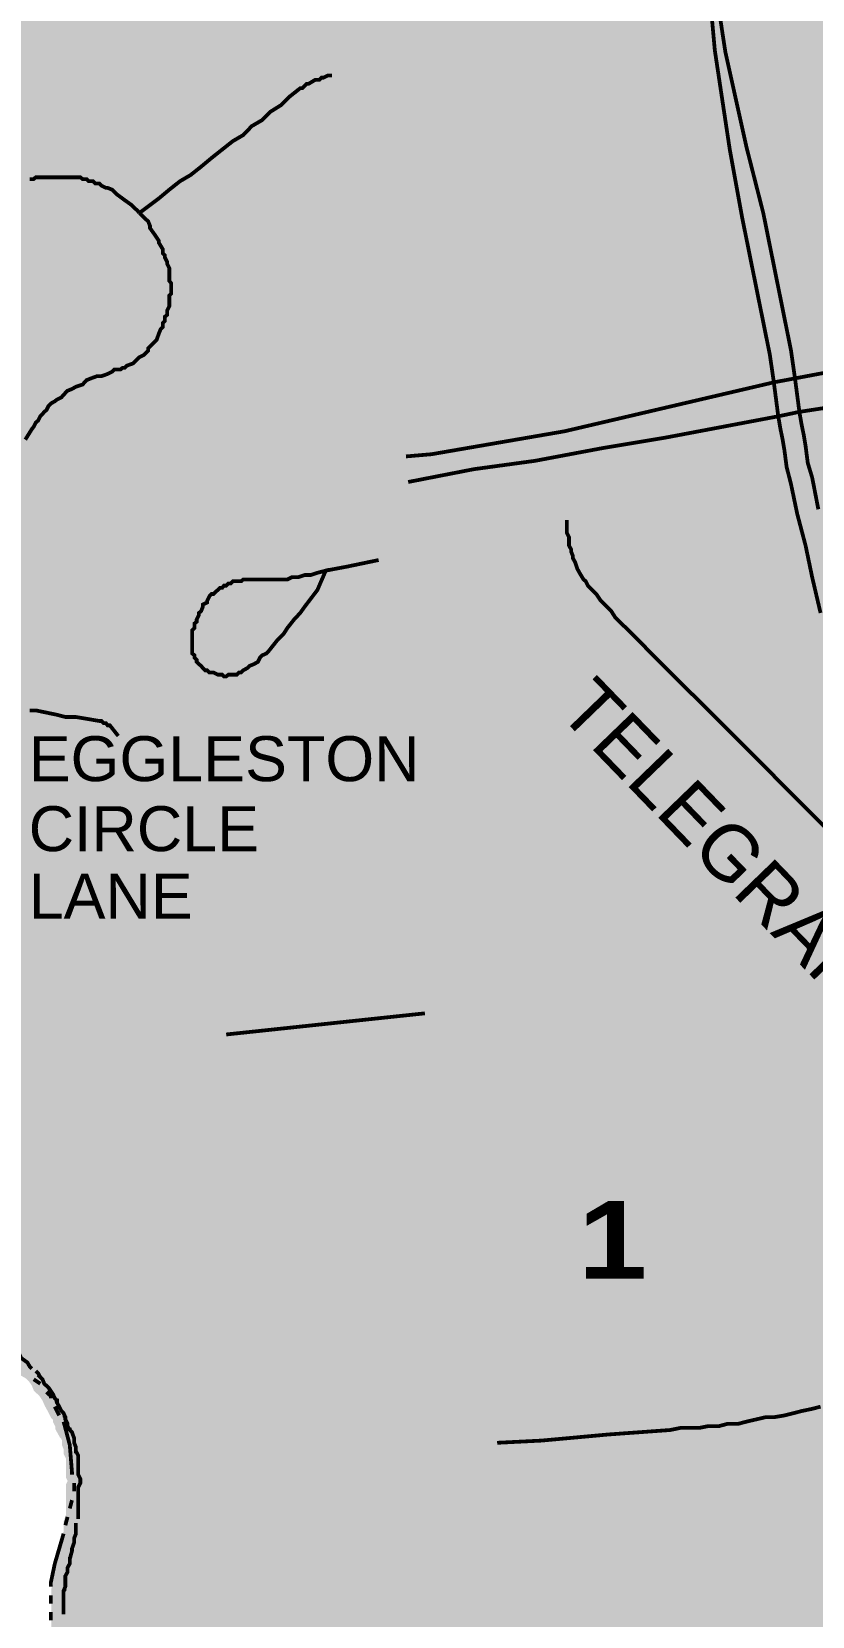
# Model space of a CAD drawing. Header units: millimetres. Extents: x 10 to 1080, y 12 to 847.
# Drawn here: x 408.4 to 439.7, y 290 to 353.4 of the extents above; entities that cross this region are included whole.
import ezdxf

# ---------------------------------------------------------------- set-up
doc = ezdxf.new("R2010")
doc.units = ezdxf.units.MM

msp = doc.modelspace()

# ---------------------------------------------------------------- hatches: boundary and pattern name
at = {"layer": 'H', "linetype": 'CONTINUOUS'}
for points in [[(802.375, 724.076), (804.333, 708.572), (819.82, 705.362), (834.637, 704.674), (846.243, 705.362), (859.861, 713.74), (871.467, 723.388), (876.635, 727.287), (891.452, 733.125), (894.662, 722.806), (899.231, 711.2), (902.458, 678.268), (906.939, 654.985), (912.777, 635.6), (903.041, 631.79), (870.797, 623.394), (843.703, 613.075), (834.037, 605.614), (852.17, 570.142), (848.607, 566.244), (849.207, 566.244), (834.637, 551.692), (840.475, 538.815), (802.711, 488.438), (802.217, 489.126), (800.435, 493.007), (798.83, 497.082), (795.355, 502.25), (792.215, 505.213), (789.005, 508.088), (786.289, 511.722), (784.437, 515.532), (783.078, 519.677), (782.391, 521.723), (780.874, 525.78), (778.334, 530.348), (775.794, 533.735), (773.007, 536.875), (769.955, 539.75), (766.727, 542.378), (763.27, 544.83), (759.707, 547.123), (755.985, 549.24), (754.115, 550.333), (752.263, 551.356), (750.305, 552.45), (748.365, 553.473), (746.407, 554.478), (744.467, 555.502), (742.615, 556.507), (740.657, 557.618), (739.652, 558.13), (732.525, 556.436), (732.79, 544.583), (726.264, 530.86), (723.142, 524.334), (722.207, 519.765), (722.877, 514.015), (725.593, 511.052), (734.219, 509.182), (736.177, 508.935), (733.302, 494.965), (732.278, 489.126), (728.98, 480.236), (737.605, 465.243), (747.518, 446.193), (733.548, 450.338), (730.409, 438.062), (720.76, 407.158), (717.885, 398.268), (714.745, 388.108), (713.475, 387.174), (712.047, 376.096), (715.945, 344.77), (716.615, 324.026), (716.439, 318.682), (723.388, 318.435), (731.608, 319.705), (737.358, 321.557), (743.373, 323.25), (749.635, 324.273), (754.962, 326.39), (761.488, 331.47), (750.641, 308.786), (742.95, 291.677), (741.257, 289.313), (754.715, 277.195), (760.801, 272.292), (760.73, 272.115), (769.444, 264.583), (777.487, 249.678), (794.597, 237.155), (804.333, 230.293), (811.777, 224.032), (798.054, 219.957), (781.473, 215.988), (770.043, 212.602), (757.502, 208.033), (746.072, 201.172), (734.06, 195.404), (725.082, 194.91), (725.258, 194.134), (725.593, 192.105), (725.752, 188.048), (725.17, 184.062), (724.905, 183.392), (714.587, 181.698), (699.17, 173.743), (696.295, 178.312), (682.078, 173.143), (680.879, 176.53), (652.868, 161.713), (660.647, 138.007), (660.4, 137.83), (656.749, 135.467), (653.203, 133.103), (649.552, 130.722), (645.918, 128.358), (642.285, 125.977), (638.634, 123.702), (635, 121.32), (631.349, 118.957), (627.803, 116.664), (624.152, 114.3), (620.942, 115.394), (619.584, 117.51), (618.402, 119.556), (617.22, 121.744), (616.038, 123.702), (614.68, 125.977), (613.569, 128.27), (612.299, 130.475), (610.958, 132.415), (609.424, 134.197), (608.154, 136.066), (606.795, 138.254), (605.367, 140.035), (603.673, 143.087), (601.892, 144.445), (599.863, 145.715), (598.17, 147.496), (596.724, 149.26), (595.118, 151.042), (593.513, 152.647), (591.22, 153.846), (589.439, 155.187), (587.675, 156.545), (586.052, 158.415), (585.717, 160.778), (585.047, 162.895), (584.112, 165.1), (582.172, 166.194), (580.549, 167.887), (579.543, 169.845), (578.785, 171.962), (577.762, 173.902), (576.668, 175.772), (575.398, 177.553), (573.775, 178.982), (571.659, 182.457), (568.784, 186.778), (566.932, 189.988), (565.82, 194.486), (564.462, 203.87), (563.704, 208.527), (563.88, 211.332), (563.704, 215.477), (563.457, 217.77), (563.28, 220.133), (563.368, 222.426), (563.28, 224.614), (562.857, 227.418), (561.675, 229.694), (560.828, 232.586), (561.428, 234.774), (561.852, 237.825), (561.922, 240.206), (561.587, 242.658), (561.763, 245.286), (562.01, 247.65), (561.852, 250.278), (561.164, 254.423), (561.922, 257.052), (562.522, 259.256), (562.275, 261.532), (561.499, 263.56), (560.405, 265.518), (559.805, 267.882), (559.223, 270.175), (557.953, 273.297), (556.26, 274.92), (554.814, 277.53), (554.39, 280), (553.72, 282.363), (552.962, 284.656), (551.85, 286.508), (550.668, 288.713), (549.222, 291.165), (547.194, 292.947), (545.412, 294.552), (543.56, 296.422), (543.719, 298.697), (542.537, 300.655), (540.42, 302.348), (538.057, 304.976), (535.34, 306.405), (532.553, 307.763), (530.26, 309.545), (528.232, 310.903), (526.874, 312.755), (526.45, 314.872), (524.51, 315.807), (522.305, 316.054), (518.248, 316.565), (515.779, 316.9), (513.592, 317.324), (511.387, 317.923), (508.935, 318.17), (507.153, 316.988), (506.465, 314.96), (505.037, 313.267), (503.255, 311.997), (501.897, 310.303), (500.292, 308.698), (498.422, 307.587), (496.658, 306.07), (495.212, 304.377), (494.453, 302.348), (493.942, 299.896), (493.607, 297.603), (493.942, 295.24), (494.453, 293.123), (495.212, 290.83), (495.723, 288.625), (494.03, 286.508), (493.342, 284.304), (491.649, 281.693), (489.462, 280.846), (485.14, 280.423), (481.577, 280.582), (479.637, 281.852), (478.102, 283.457), (476.673, 285.08), (475.068, 286.773), (472.863, 287.267), (470.658, 286.685), (468.965, 285.238), (467.184, 283.88), (465.067, 282.875), (463.462, 281.34), (464.732, 279.488), (466.602, 278.306), (468.63, 277.372), (469.724, 275.502), (468.877, 273.385), (467.095, 272.027), (463.973, 269.663), (462.104, 268.058), (460.075, 266.876), (457.958, 266.1), (455.665, 265.606), (452.702, 266.277), (450.674, 267.212), (448.469, 267.635), (444.835, 268.482), (442.718, 268.993), (440.514, 268.393), (436.792, 268.217), (434.763, 268.905), (432.805, 269.998), (431.465, 271.78), (432.647, 273.72), (433.405, 275.925), (433.317, 278.218), (432.805, 280.335), (432.894, 282.963), (431.959, 285.327), (428.925, 284.568), (426.72, 283.88), (424.603, 283.457), (421.375, 283.968), (419.188, 284.392), (417.072, 284.903), (415.025, 285.926), (412.838, 286.685), (410.792, 287.62), (409.698, 289.56), (409.875, 291.765), (410.298, 293.97), (410.298, 296.157), (409.61, 298.203), (408.252, 300.143), (406.4, 301.66), (404.53, 303.107), (402.837, 304.712), (400.897, 305.823), (399.715, 307.675), (400.297, 309.792), (399.962, 311.997), (397.845, 313.355), (395.905, 314.537), (394.547, 316.318), (393.1, 318.1), (391.672, 319.793), (390.225, 321.398), (388.108, 322.668), (386.592, 324.185), (385.057, 325.878), (383.452, 327.325), (381.582, 328.595), (379.465, 329.265), (378.125, 331.047), (378.037, 333.252), (377.349, 335.368), (375.92, 336.973), (374.05, 338.332), (372.11, 339.425), (370.152, 340.536), (368.035, 341.383), (365.919, 341.965), (363.555, 341.63), (361.615, 340.607), (359.745, 338.914), (357.875, 337.82), (355.935, 336.797), (353.818, 335.703), (351.878, 334.522), (350.255, 332.652), (348.915, 330.8), (347.98, 328.754), (347.133, 326.637), (345.599, 325.032), (343.323, 324.785), (340.184, 324.785), (337.732, 325.367), (335.615, 324.185), (334.522, 322.333), (334.433, 320.128), (334.098, 317.923), (332.899, 315.807), (331.805, 313.866), (330.958, 311.75), (330.712, 309.545), (330.288, 307.252), (329.935, 304.976), (329.688, 302.683), (329.018, 300.39), (328.083, 298.203), (327.325, 296.157), (327.06, 293.97), (328.665, 292.347), (329.935, 290.583), (328.665, 288.802), (326.39, 287.955), (323.25, 287.778), (321.045, 288.29), (319.864, 290.23), (318.682, 292.276), (316.812, 293.705), (314.025, 294.975), (311.732, 295.487), (309.615, 295.91), (307.763, 297.092), (306.405, 299.05), (305.47, 300.99), (304.712, 303.107), (303.689, 305.135), (301.995, 306.405), (300.302, 307.852), (298.962, 309.545), (297.268, 307.94), (296.422, 305.894), (293.282, 304.2), (291.5, 305.558), (289.648, 306.828), (287.69, 307.852), (287.267, 309.968), (287.69, 312.173), (285.75, 313.09), (283.457, 313.602), (281.34, 314.202), (279.224, 315.295), (278.642, 317.5), (277.954, 319.617), (276.013, 321.222), (274.144, 319.793), (272.874, 317.923), (269.998, 319.193), (268.217, 320.64), (266.435, 321.98), (263.984, 324.45), (262.202, 325.72), (260.862, 327.484), (261.108, 329.688), (261.867, 331.893), (262.714, 334.01), (262.467, 337.644), (261.532, 339.602), (260.597, 341.718), (258.992, 343.323), (255.94, 345.352), (253.065, 346.71), (251.195, 347.892), (249.167, 348.827), (248.92, 351.032), (250.19, 352.884), (251.707, 354.842), (254.088, 354.93), (255.782, 356.358), (257.969, 356.623), (260.174, 357.117), (261.444, 359.234), (261.779, 361.527), (261.62, 363.732), (260.438, 365.584), (258.992, 367.277), (256.117, 367.63), (255.429, 369.746), (254.088, 371.44), (252.307, 372.957), (250.525, 374.227), (248.497, 374.826), (247.138, 376.767), (248.162, 378.707), (247.385, 381), (245.78, 382.517), (245.622, 384.81), (244.687, 386.75), (243.575, 388.796), (242.235, 390.56), (241.035, 392.43), (239.518, 394.212), (239.43, 396.416), (240.453, 398.533), (240.612, 401.144), (240.788, 403.86), (239.43, 405.888), (238.584, 408.005), (236.467, 409.452), (235.038, 411.304), (233.08, 412.838), (233.168, 415.202), (234.103, 417.318), (235.462, 419.276), (236.978, 421.04), (238.072, 422.998), (237.825, 425.274), (237.49, 427.902), (236.22, 429.683), (234.527, 431.377), (232.657, 433.246), (230.628, 434.587), (229.182, 436.28), (227.489, 437.815), (226.219, 439.667), (224.79, 441.537), (223.943, 443.742), (222.92, 445.77), (220.98, 447.216), (218.775, 448.557), (216.57, 449.827), (214.365, 450.25), (212.249, 450.427), (209.797, 450.515), (206.163, 450.427), (203.87, 451.026), (201.595, 450.338), (199.972, 448.31), (201.665, 446.705), (199.549, 444.588), (196.938, 445.347), (194.822, 445.435), (192.105, 444.923), (189.054, 445.012), (187.202, 443.406), (184.908, 442.472), (182.88, 441.113), (181.01, 439.596), (179.317, 438.15), (177.288, 437.056), (175.084, 436.457), (173.055, 435.522), (170.762, 434.675), (168.575, 434.852), (166.793, 436.545), (165.947, 438.82), (165.259, 440.937), (163.142, 442.048), (160.955, 442.56), (158.574, 442.383), (156.369, 441.713), (154.005, 440.778), (151.377, 440.267), (148.59, 440.267), (146.385, 439.843), (145.45, 437.727), (145.115, 435.522), (142.663, 436.122), (142.152, 438.326), (140.458, 439.932), (138.43, 441.113), (136.472, 442.207), (134.285, 442.807), (131.745, 442.048), (128.605, 441.537), (126.153, 441.872), (123.525, 441.784), (121.497, 442.983), (120.05, 444.588), (117.775, 445.012), (116.082, 446.528), (116.152, 448.822), (114.124, 450.938), (112.607, 453.214), (111.425, 454.995), (110.155, 456.777), (108.797, 458.47), (107.527, 460.252), (106.257, 461.945), (104.898, 463.726), (103.54, 465.42), (102.182, 467.113), (100.842, 468.806), (99.572, 470.57), (98.213, 472.264), (95.585, 475.738), (93.133, 479.213), (90.682, 482.776), (88.477, 486.41), (86.448, 490.132), (84.578, 494.03), (83.062, 498.016), (81.527, 502.92), (80.433, 507.065), (79.498, 511.298), (78.74, 515.532), (78.228, 519.853), (77.805, 524.175), (77.558, 528.496), (77.47, 532.8), (77.558, 534.917), (77.558, 537.122), (77.717, 539.238), (77.893, 541.443), (78.052, 543.56), (78.317, 545.765), (78.564, 547.882), (79.252, 552.115), (80.098, 556.348), (81.192, 560.582), (82.374, 564.727), (84.402, 570.054), (86.448, 573.793), (87.63, 575.645), (117.687, 575.645), (138.007, 572.435), (144.445, 544.23), (141.905, 543.225), (154.764, 537.88), (160.443, 536.028), (171.185, 535.693), (189.318, 535.34), (206.834, 533.912), (226.06, 527.897), (227.842, 532.888), (253.912, 548.552), (259.239, 550.333), (265.677, 550.668), (269.575, 552.115), (277.019, 556.772), (283.122, 559.223), (290.989, 559.982), (306.317, 558.553), (306.652, 558.288), (307.005, 558.624), (310.885, 558.888), (317.659, 563.122), (325.543, 568.113), (333.745, 573.528), (338.825, 576.827), (341.365, 576.756), (344.928, 576.068), (348.492, 574.71), (351.949, 572.858), (355.759, 569.718), (358.228, 566.173), (359.234, 564.303), (360.257, 562.363), (362.462, 558.8), (365.425, 555.925), (369.993, 554.32), (376.255, 554.478), (378.46, 554.902), (380.577, 555.325), (382.782, 555.748), (384.898, 556.013), (387.773, 556.436), (392.007, 557.107), (396.064, 558.042), (400.138, 559.135), (404.107, 560.405), (408.005, 561.852), (411.903, 563.457), (415.713, 565.238), (419.435, 567.09), (423.069, 569.048), (424.18, 569.63), (421.128, 576.333), (406.224, 573.952), (411.057, 595.383), (409.452, 607.06), (401.408, 603.85), (401.832, 611.893), (404.618, 612.74), (404.195, 626.022), (394.882, 630.432), (373.539, 618.737), (369.482, 635.67), (377.19, 651.845), (407.405, 673.276), (407.829, 671.23), (482.177, 704.003), (500.715, 623.323), (501.227, 623.57), (505.372, 625.863), (509.182, 627.892), (512.992, 630.008), (516.802, 632.037), (520.612, 634.065), (522.552, 635.088), (524.422, 636.094), (526.362, 637.117), (528.232, 638.14), (530.172, 639.233), (532.042, 640.256), (534.335, 641.438), (544.495, 629.585), (550.422, 631.613), (546.523, 639.568), (541.532, 645.336), (541.602, 645.407), (545.412, 647.453), (549.222, 649.57), (553.032, 651.598), (556.772, 653.627), (560.582, 655.743), (564.392, 657.772), (568.202, 659.888), (572.012, 661.917), (575.733, 664.034), (579.543, 666.15), (583.353, 668.196), (587.163, 670.313), (590.885, 672.342), (596.724, 674.458), (601.133, 674.458), (603.338, 674.458), (605.455, 674.37), (607.642, 674.194), (609.847, 674.123), (611.964, 674.035), (614.168, 673.858), (616.373, 673.7), (618.49, 673.612), (620.695, 673.435), (622.882, 673.347), (624.999, 673.276), (629.32, 673.188), (633.642, 673.276), (637.875, 673.523), (642.108, 673.947), (646.254, 674.617), (650.399, 675.728), (653.627, 676.734), (657.684, 678.18), (661.67, 679.873), (665.568, 681.743), (669.378, 683.772), (673.1, 685.976), (676.734, 688.252), (680.297, 690.704), (683.683, 693.42), (687.07, 696.136), (690.192, 699.1), (693.332, 702.063), (696.207, 705.273), (699.082, 708.572), (701.71, 711.958), (705.785, 710.53), (709.842, 708.995), (713.74, 707.214), (717.638, 705.362), (721.448, 703.333), (723.988, 701.798), (729.403, 707.302), (742.35, 719.578), (751.999, 718.908), (767.503, 733.725), (785.618, 751.84), (797.207, 740.234), (802.375, 724.076), (802.375, 724.076)], [(417.318, 347.733), (415.872, 347.733), (415.449, 349.003), (415.025, 347.733), (413.685, 347.733), (414.778, 346.886), (414.355, 345.528), (415.449, 346.375), (416.648, 345.528), (416.225, 346.886), (417.318, 347.733), (417.318, 347.733)], [(420.458, 340.96), (419.012, 340.96), (418.588, 342.23), (418.165, 340.96), (416.807, 340.96), (417.918, 340.113), (417.495, 338.755), (418.588, 339.602), (419.77, 338.755), (419.347, 340.113), (420.458, 340.96), (420.458, 340.96)], [(422.222, 334.857), (420.793, 334.857), (420.37, 336.127), (419.947, 334.857), (418.588, 334.857), (419.682, 334.01), (419.259, 332.652), (420.37, 333.498), (421.552, 332.652), (421.128, 334.01), (422.222, 334.857), (422.222, 334.857)], [(426.72, 334.098), (425.274, 334.098), (424.85, 335.368), (424.427, 334.098), (423.069, 334.098), (424.18, 333.252), (423.757, 331.893), (424.85, 332.74), (426.032, 331.893), (425.609, 333.252), (426.72, 334.098), (426.72, 334.098)], [(435.187, 330.712), (433.74, 330.712), (433.317, 331.982), (432.894, 330.712), (431.535, 330.712), (432.647, 329.865), (432.223, 328.507), (433.317, 329.353), (434.499, 328.507), (434.075, 329.865), (435.187, 330.712), (435.187, 330.712)], [(427.655, 329.777), (426.208, 329.777), (425.785, 331.047), (425.362, 329.777), (424.004, 329.777), (425.115, 328.93), (424.692, 327.572), (425.785, 328.418), (426.967, 327.572), (426.544, 328.93), (427.655, 329.777), (427.655, 329.777)], [(441.113, 325.72), (439.667, 325.72), (439.244, 326.99), (438.82, 325.72), (437.462, 325.72), (438.573, 324.873), (438.15, 323.515), (439.244, 324.362), (440.425, 323.515), (440.002, 324.873), (441.113, 325.72), (441.113, 325.72)], [(423.422, 324.608), (421.975, 324.608), (421.552, 325.878), (421.128, 324.608), (419.77, 324.608), (420.882, 323.762), (420.458, 322.404), (421.552, 323.25), (422.734, 322.404), (422.31, 323.762), (423.422, 324.608), (423.422, 324.608)], [(415.378, 315.383), (413.932, 315.383), (413.508, 316.653), (413.085, 315.383), (411.727, 315.383), (412.838, 314.537), (412.415, 313.178), (413.508, 314.025), (414.69, 313.178), (414.267, 314.537), (415.378, 315.383), (415.378, 315.383)], [(418.588, 315.63), (417.142, 315.63), (416.719, 316.9), (416.295, 315.63), (414.955, 315.63), (416.048, 314.784), (415.625, 313.443), (416.719, 314.29), (417.918, 313.443), (417.495, 314.784), (418.588, 315.63), (418.588, 315.63)], [(425.027, 315.048), (423.58, 315.048), (423.157, 316.318), (422.734, 315.048), (421.375, 315.048), (422.487, 314.202), (422.063, 312.843), (423.157, 313.69), (424.339, 312.843), (423.915, 314.202), (425.027, 315.048), (425.027, 315.048)], [(436.28, 306.582), (435.187, 308.01), (434.675, 307.763), (434.428, 307.675), (433.917, 307.516), (433.493, 307.428), (432.982, 307.428), (432.558, 307.587), (432.382, 307.675), (432.047, 307.852), (431.8, 307.94), (431.712, 308.01), (431.377, 307.852), (430.777, 307.587), (430.265, 307.516), (429.842, 307.428), (429.26, 307.516), (428.572, 307.763), (428.237, 308.01), (427.055, 306.582), (427.302, 306.158), (427.567, 305.735), (427.725, 305.223), (427.814, 304.888), (427.725, 304.553), (427.478, 304.042), (427.39, 303.53), (427.567, 303.354), (427.725, 303.706), (427.902, 304.13), (428.078, 304.624), (428.078, 304.888), (428.078, 305.223), (427.902, 305.558), (427.725, 306.07), (427.478, 306.493), (428.237, 307.428), (428.502, 307.252), (428.995, 307.164), (429.507, 307.005), (429.842, 307.005), (430.195, 307.093), (430.777, 307.164), (431.377, 307.428), (431.624, 307.587), (432.047, 307.428), (432.312, 307.252), (432.805, 307.093), (433.405, 307.005), (434.164, 307.093), (434.763, 307.34), (435.01, 307.428), (435.769, 306.493), (435.522, 305.982), (435.345, 305.647), (435.187, 305.135), (435.098, 304.888), (435.187, 304.553), (435.345, 304.042), (435.769, 303.107), (435.857, 302.436), (435.857, 302.084), (435.698, 301.837), (435.434, 301.66), (435.187, 301.502), (434.852, 301.413), (434.428, 301.413), (434.34, 301.413), (434.252, 301.413), (434.164, 301.413), (433.405, 301.237), (432.894, 301.237), (432.382, 301.078), (432.135, 300.99), (431.888, 300.902), (431.712, 300.902), (431.624, 300.814), (431.535, 300.902), (431.377, 300.902), (431.2, 300.99), (430.777, 301.078), (430.354, 301.237), (429.683, 301.325), (429.084, 301.413), (428.995, 301.413), (428.325, 301.502), (427.814, 301.66), (427.478, 301.925), (427.39, 302.348), (427.39, 302.436), (427.39, 302.507), (427.478, 302.93), (427.567, 303.354), (427.39, 303.53), (427.232, 303.107), (427.143, 302.772), (427.055, 302.507), (427.055, 302.436), (427.055, 302.348), (427.143, 301.925), (427.39, 301.502), (427.655, 301.237), (427.99, 301.078), (428.413, 300.99), (428.995, 300.99), (429.084, 300.99), (429.595, 300.902), (430.265, 300.814), (430.689, 300.743), (431.042, 300.655), (431.2, 300.655), (431.288, 300.655), (431.377, 300.567), (431.535, 300.478), (431.624, 300.478), (431.712, 300.478), (431.888, 300.567), (432.135, 300.567), (432.312, 300.655), (432.735, 300.743), (433.07, 300.814), (434.428, 300.99), (435.275, 301.078), (435.769, 301.325), (436.192, 301.748), (436.28, 302.348), (436.28, 302.507), (436.192, 302.93), (436.122, 303.354), (436.033, 303.53), (435.945, 303.777), (435.769, 304.13), (435.61, 304.624), (435.522, 304.888), (435.61, 305.135), (435.698, 305.47), (436.033, 306.158), (436.28, 306.582), (436.28, 306.582)], [(436.122, 302.348), (436.033, 302.595), (435.945, 303.018), (435.769, 303.53), (435.522, 304.13), (435.345, 304.553), (435.345, 304.976), (435.345, 305.223), (435.522, 305.735), (435.698, 306.07), (436.033, 306.67), (435.187, 307.587), (434.922, 307.516), (434.252, 307.252), (433.493, 307.164), (432.894, 307.252), (432.382, 307.428), (432.047, 307.587), (431.624, 307.763), (431.377, 307.587), (430.865, 307.428), (430.354, 307.252), (429.842, 307.164), (429.419, 307.164), (428.925, 307.34), (428.413, 307.516), (428.149, 307.587), (427.302, 306.67), (427.655, 306.158), (427.814, 305.647), (427.99, 305.312), (427.99, 304.976), (427.99, 304.624), (427.814, 304.13), (427.655, 303.777), (427.567, 303.53), (427.478, 303.354), (427.302, 302.507), (427.302, 302.348), (427.39, 301.837), (427.725, 301.502), (428.237, 301.325), (428.925, 301.325), (428.995, 301.325), (429.683, 301.237), (430.354, 301.078), (430.689, 300.99), (431.112, 300.902), (431.288, 300.902), (431.624, 300.814), (431.624, 300.743), (431.8, 300.814), (432.223, 300.99), (432.894, 301.166), (433.493, 301.166), (434.34, 301.325), (434.852, 301.325), (435.345, 301.413), (435.698, 301.59), (435.857, 301.748), (436.033, 302.013), (436.122, 302.348), (436.122, 302.348)], [(427.055, 299.808), (425.609, 299.808), (425.185, 301.078), (424.762, 299.808), (423.422, 299.808), (424.515, 298.962), (424.092, 297.603), (425.185, 298.45), (426.385, 297.603), (425.962, 298.962), (427.055, 299.808), (427.055, 299.808)], [(431.712, 298.697), (430.265, 298.697), (429.842, 299.967), (429.419, 298.697), (428.078, 298.697), (429.172, 297.85), (428.748, 296.51), (429.842, 297.356), (431.042, 296.51), (430.618, 297.85), (431.712, 298.697), (431.712, 298.697)], [(426.72, 293.705), (425.274, 293.705), (424.85, 294.975), (424.427, 293.705), (423.069, 293.705), (424.18, 292.858), (423.757, 291.5), (424.85, 292.347), (426.032, 291.5), (425.609, 292.858), (426.72, 293.705), (426.72, 293.705)]]:
    msp.add_hatch(color=256, dxfattribs=at).paths.add_polyline_path(points)

# ---------------------------------------------------------------- linework, layer by layer
at = {"layer": 'P'}
for points, const_width in [([(438.132, 339.355), (437.974, 340.448), (436.862, 345.952), (436.368, 348.668), (435.769, 352.637), (435.592, 354.595), (435.592, 356.799), (436.016, 359.41), (436.792, 361.791), (438.062, 364.243), (439.755, 366.536), (440.09, 366.871)], 0.151), ([(438.979, 339.513), (438.82, 340.625), (437.709, 346.128), (437.039, 348.756), (436.192, 352.566), (435.857, 354.753), (435.857, 356.711), (436.28, 359.339), (437.215, 361.791), (438.397, 364.155), (440.002, 366.272), (440.249, 366.607)], 0.151), ([(420.017, 355.441), (420.105, 354.842), (420.194, 353.995), (420.441, 351.631)], 0.978), ([(421.464, 351.719), (420.705, 355.441)], 0.978), ([(420.441, 351.631), (420.705, 349.673), (420.776, 348.245), (420.952, 346.886), (421.199, 344.523), (421.464, 342.406), (421.622, 340.625), (421.711, 340.025), (421.887, 338.42), (421.975, 337.15), (422.134, 335.703)], 0.978), ([(423.404, 336.391), (423.157, 338.42), (422.981, 340.289), (422.645, 343.5), (422.31, 346.798), (421.799, 350.185), (421.464, 351.719)], 0.978), ([(412.732, 346.128), (413.508, 346.71), (413.932, 347.063), (414.355, 347.398), (414.778, 347.645), (415.202, 347.98), (415.625, 348.333), (416.048, 348.668), (416.472, 349.003), (416.895, 349.25), (417.23, 349.603), (417.654, 349.85), (417.989, 350.185), (418.412, 350.449), (418.747, 350.785), (419.171, 351.12), (419.259, 351.12), (419.347, 351.208), (419.435, 351.296), (419.506, 351.296), (419.77, 351.455), (419.858, 351.455), (419.929, 351.455), (420.017, 351.543), (420.105, 351.543), (420.282, 351.631), (420.441, 351.631)], 0.151), ([(408.34, 347.486), (408.499, 347.486), (408.587, 347.557), (408.852, 347.557), (409.099, 347.557), (409.434, 347.557), (409.61, 347.557), (409.698, 347.557), (409.857, 347.557), (410.034, 347.557), (410.192, 347.557), (410.369, 347.557), (410.457, 347.486), (410.616, 347.486), (410.704, 347.398), (410.88, 347.398), (410.968, 347.31), (411.127, 347.31), (411.215, 347.222), (411.392, 347.133), (411.462, 347.133), (411.639, 347.063), (411.727, 346.975), (411.815, 346.886), (412.15, 346.639), (412.397, 346.463), (412.485, 346.375), (412.662, 346.216), (412.732, 346.128)], 0.151), ([(487.927, 347.909), (486.816, 347.733), (484.699, 347.398), (471.999, 345.193), (470.817, 345.017), (464.308, 343.835), (444.412, 340.536), (438.979, 339.513)], 0.151), ([(439.155, 338.173), (440.761, 338.42), (445.752, 339.355), (456.512, 341.471), (457.271, 341.559), (469.882, 343.747), (470.729, 343.923), (482.759, 346.128), (484.117, 346.375), (484.276, 346.463), (484.54, 346.463), (485.211, 346.551), (486.657, 346.798), (487.927, 347.063)], 0.151), ([(412.732, 346.128), (412.909, 345.952), (413.085, 345.793), (413.156, 345.616), (413.156, 345.528), (413.332, 345.281), (413.508, 345.017), (413.508, 344.946), (413.667, 344.682), (413.667, 344.523), (413.755, 344.435), (413.755, 344.346), (413.844, 344.17), (413.844, 344.099), (413.932, 343.923), (413.932, 343.835), (413.932, 343.676), (413.932, 343.588), (413.932, 343.412), (414.002, 343.323), (414.002, 343.165), (414.002, 343.076), (414.002, 342.9), (413.932, 342.829), (413.932, 342.653), (413.932, 342.477), (413.932, 342.406), (413.844, 342.23), (413.844, 342.053), (413.755, 341.983), (413.755, 341.806), (413.667, 341.718), (413.667, 341.559), (413.579, 341.471), (413.508, 341.295), (413.42, 341.048), (413.332, 340.96), (413.244, 340.872), (413.085, 340.713), (413.085, 340.625), (412.909, 340.448), (412.732, 340.36), (412.574, 340.201), (412.485, 340.113), (412.238, 340.025), (412.15, 339.937), (412.062, 339.937), (411.974, 339.866), (411.886, 339.866), (411.727, 339.866), (411.639, 339.778), (411.462, 339.69), (411.215, 339.602), (411.039, 339.602), (410.792, 339.513), (410.616, 339.443), (410.457, 339.266), (410.192, 339.178), (410.034, 339.09), (409.857, 339.019), (409.769, 338.931), (409.61, 338.755), (409.434, 338.667), (409.346, 338.596), (409.187, 338.508), (409.099, 338.42), (409.011, 338.243), (408.922, 338.173), (408.852, 338.085), (408.764, 337.996), (408.675, 337.82), (408.587, 337.749), (408.499, 337.573), (408.428, 337.485), (408.164, 337.062)], 0.151), ([(438.132, 339.355), (429.754, 337.397), (424.427, 336.479), (423.404, 336.391)], 0.151), ([(438.979, 339.513), (438.132, 339.355)], 0.151), ([(438.309, 337.996), (438.132, 339.355)], 0.151), ([(439.155, 338.173), (438.979, 339.513)], 0.151), ([(423.492, 335.368), (426.12, 335.88), (428.572, 336.215), (429.507, 336.391), (431.288, 336.726), (433.828, 337.15), (438.309, 337.996)], 0.151), ([(438.309, 337.996), (439.155, 338.173)], 0.151), ([(438.309, 337.996), (438.397, 337.485), (438.485, 337.062), (438.556, 336.638), (438.644, 335.968), (438.82, 335.28), (439.067, 334.098), (439.402, 332.828), (439.667, 331.558), (440.002, 330.129)], 0.151), ([(439.155, 338.173), (439.244, 337.661), (439.332, 337.238), (439.402, 336.815), (439.491, 336.127), (439.667, 335.545), (439.914, 334.275)], 0.151), ([(423.492, 335.368), (423.404, 336.391)], 0.978), ([(422.134, 335.703), (422.222, 334.01), (422.31, 332.246)], 0.978), ([(423.739, 332.581), (423.668, 333.516), (423.492, 335.368)], 0.978), ([(429.842, 333.851), (429.842, 333.587), (429.842, 333.516), (429.842, 333.34), (429.93, 333.163), (429.93, 333.093), (429.93, 332.916), (429.93, 332.828), (430.018, 332.669), (430.018, 332.581), (430.089, 332.405), (430.089, 332.317), (430.177, 332.158), (430.265, 331.893), (430.354, 331.735), (430.512, 331.47), (430.601, 331.399), (430.689, 331.223), (430.865, 331.047), (430.936, 330.976), (431.024, 330.888), (431.2, 330.623), (431.624, 330.2), (431.782, 329.953), (432.894, 328.859), (433.052, 328.683), (437.127, 324.626), (439.491, 322.245), (442.366, 319.37)], 0.151), ([(425.609, 314.202), (425.432, 315.983), (425.097, 319.123), (424.85, 322.333), (424.515, 324.873), (424.251, 327.413), (424.004, 329.953), (423.827, 331.646), (423.739, 332.581)], 0.978), ([(422.31, 332.246), (421.04, 331.982), (420.194, 331.823)], 0.151), ([(422.31, 332.246), (422.981, 326.143), (424.162, 314.113)], 0.978), ([(414.849, 328.93), (414.849, 329.018), (414.849, 329.106), (414.849, 329.195), (414.849, 329.283), (414.849, 329.442), (414.937, 329.53), (414.937, 329.706), (415.025, 329.777), (415.025, 329.865), (415.114, 330.041), (415.114, 330.129), (415.202, 330.2), (415.272, 330.376), (415.272, 330.465), (415.449, 330.553), (415.449, 330.623), (415.537, 330.8), (415.625, 330.888), (415.696, 330.888), (415.784, 330.976), (415.872, 331.047), (415.96, 331.135), (416.048, 331.135), (416.119, 331.223), (416.207, 331.223), (416.295, 331.311), (416.384, 331.311), (416.472, 331.399), (416.542, 331.399), (416.631, 331.399), (416.719, 331.399), (416.807, 331.399), (416.895, 331.47), (416.966, 331.47), (417.389, 331.47), (417.654, 331.47), (417.901, 331.47), (418.077, 331.47), (418.324, 331.47), (418.659, 331.47), (418.835, 331.558), (419.082, 331.558), (419.347, 331.646), (419.594, 331.646), (419.858, 331.735), (420.194, 331.823), (419.858, 331.047), (419.347, 330.376), (419.171, 330.129), (418.924, 329.865), (418.659, 329.53), (418.5, 329.283), (418.236, 329.018), (417.901, 328.595), (417.812, 328.507), (417.654, 328.436), (417.565, 328.348), (417.477, 328.172), (417.318, 328.083), (417.142, 328.013), (417.054, 327.925), (416.895, 327.836), (416.807, 327.748), (416.719, 327.748), (416.631, 327.66), (416.542, 327.66), (416.472, 327.66), (416.384, 327.66), (416.295, 327.66), (416.207, 327.589), (416.119, 327.589), (416.048, 327.66), (415.96, 327.66), (415.872, 327.66), (415.696, 327.748), (415.625, 327.748), (415.537, 327.748), (415.449, 327.836), (415.361, 327.836), (415.272, 327.925), (415.202, 328.013), (415.114, 328.083), (415.025, 328.172), (415.025, 328.26), (414.937, 328.348), (414.937, 328.436), (414.849, 328.507), (414.849, 328.595), (414.849, 328.683), (414.849, 328.771), (414.849, 328.859), (414.849, 328.93)], 0.151), ([(411.886, 325.208), (411.551, 325.632), (411.462, 325.632), (411.392, 325.72), (411.304, 325.72), (411.215, 325.808), (411.127, 325.808), (410.616, 325.896), (410.192, 325.967), (409.769, 325.967), (409.434, 326.055), (409.011, 326.143), (408.587, 326.231), (408.428, 326.231), (408.34, 326.231)], 0.151), ([(424.162, 314.113), (424.85, 307.605), (425.944, 296.845)], 0.978), ([(427.055, 296.933), (426.702, 301.678), (426.455, 305.065), (426.032, 308.786), (425.785, 312.085), (425.609, 314.202)], 0.978), ([(424.162, 314.113), (416.207, 313.267)], 0.151), ([(409.698, 289.401), (409.698, 289.56), (409.698, 289.736), (409.698, 289.913), (409.698, 290.16), (409.698, 290.336), (409.698, 290.495), (409.698, 290.671), (409.698, 290.759), (409.698, 290.83), (409.698, 291.006), (409.769, 291.183), (409.769, 291.43), (409.769, 291.606), (409.857, 291.765), (409.857, 291.941), (409.945, 292.1), (409.945, 292.276), (410.034, 292.612), (410.034, 292.7), (410.122, 292.947), (410.122, 293.123), (410.192, 293.299), (410.192, 293.723), (410.281, 293.97), (410.281, 294.217), (410.281, 294.393), (410.281, 294.569), (410.281, 294.728), (410.281, 294.905), (410.281, 294.993), (410.281, 295.152), (410.369, 295.328), (410.369, 295.487), (410.281, 295.663), (410.281, 295.839), (410.281, 295.998), (410.281, 296.175), (410.281, 296.263), (410.281, 296.422), (410.192, 296.598), (410.192, 296.686), (410.192, 296.757), (410.122, 296.933), (410.122, 297.109), (410.034, 297.356), (409.945, 297.445), (409.857, 297.603), (409.857, 297.692), (409.769, 297.868), (409.769, 297.956), (409.698, 298.115), (409.61, 298.203), (409.522, 298.379), (409.434, 298.538), (409.434, 298.626), (409.346, 298.715), (409.275, 298.873), (409.099, 299.138), (408.922, 299.297), (408.852, 299.473), (408.675, 299.72), (408.499, 299.896), (408.34, 299.985), (408.252, 300.143), (408.005, 300.32), (407.917, 300.496)], 0.978), ([(408.428, 299.896), (408.34, 299.985), (408.252, 300.143), (408.005, 300.32), (407.917, 300.496), (407.829, 300.567), (407.741, 300.655)], 0.151), ([(408.587, 299.808), (408.675, 299.72), (408.764, 299.561)], 0.151), ([(408.764, 299.297), (408.499, 299.473)], 0.151), ([(409.769, 297.868), (409.769, 297.956), (409.698, 298.115), (409.61, 298.203), (409.522, 298.379), (409.434, 298.538), (409.434, 298.626), (409.346, 298.715), (409.275, 298.873), (409.099, 299.138), (408.922, 299.297), (408.852, 299.473), (408.675, 299.649)], 0.151), ([(409.011, 299.226), (409.099, 299.138), (409.187, 298.962)], 0.151), ([(409.187, 298.715), (409.187, 298.803), (409.011, 298.962)], 0.151), ([(409.346, 298.626), (409.434, 298.626), (409.434, 298.538), (409.522, 298.379), (409.522, 298.291)], 0.151), ([(409.522, 298.027), (409.346, 298.379), (409.346, 298.379)], 0.151), ([(409.698, 298.027), (409.769, 297.956), (409.769, 297.868), (409.857, 297.692), (409.857, 297.603), (409.945, 297.445), (410.034, 297.356), (410.122, 297.109), (410.122, 296.933), (410.192, 296.757), (410.192, 296.686), (410.192, 296.598), (410.281, 296.422), (410.281, 296.263), (410.281, 296.175), (410.281, 295.998)], 0.151), ([(427.055, 296.933), (428.819, 297.021), (431.535, 297.268), (433.987, 297.445), (434.411, 297.533), (434.746, 297.533), (435.169, 297.533), (435.522, 297.603), (435.945, 297.603), (436.28, 297.692), (436.704, 297.692), (437.039, 297.78), (437.797, 297.956), (438.132, 297.956), (438.556, 298.027), (438.908, 298.115), (439.244, 298.203), (439.667, 298.291), (440.002, 298.379)], 0.151), ([(410.034, 295.663), (410.034, 295.751), (409.945, 296.845), (409.857, 297.18), (409.698, 297.78)], 0.151), ([(410.192, 296.51), (410.192, 296.598), (410.192, 296.686), (410.192, 296.757), (410.122, 296.933), (410.122, 297.109), (410.034, 297.356), (409.945, 297.445), (409.945, 297.533)], 0.151), ([(425.944, 296.845), (427.126, 283.051)], 0.978), ([(428.237, 283.475), (427.055, 296.933)], 0.978), ([(410.281, 294.058), (410.281, 294.217), (410.281, 294.393), (410.281, 294.569), (410.281, 294.728), (410.281, 294.905), (410.281, 294.993), (410.281, 295.152), (410.369, 295.328), (410.369, 295.487), (410.281, 295.663), (410.281, 295.839), (410.281, 295.998), (410.281, 296.175), (410.281, 296.175)], 0.151), ([(410.122, 294.993), (410.122, 295.328)], 0.151), ([(410.281, 295.663), (410.369, 295.487), (410.369, 295.328), (410.369, 295.328)], 0.151), ([(410.281, 294.993), (410.281, 294.905), (410.281, 294.728), (410.281, 294.569)], 0.151), ([(409.945, 294.305), (410.034, 294.64)], 0.151), ([(410.281, 294.217), (410.281, 293.97), (410.281, 293.882)], 0.151), ([(409.769, 293.635), (409.857, 293.97)], 0.151), ([(410.192, 293.546), (410.192, 293.299), (410.122, 293.123), (410.122, 292.947), (410.034, 292.7), (410.034, 292.612), (409.945, 292.276), (409.945, 292.1), (409.857, 291.941), (409.857, 291.765), (409.769, 291.606), (409.769, 291.43)], 0.151), ([(410.034, 292.7), (410.122, 292.947), (410.122, 293.123), (410.192, 293.299), (410.192, 293.723)], 0.151), ([(409.187, 291.183), (409.187, 291.342), (409.346, 292.1), (409.698, 293.299)], 0.151), ([(409.698, 290.248), (409.698, 290.336), (409.698, 290.495), (409.698, 290.671), (409.698, 290.759), (409.698, 290.83), (409.698, 291.006), (409.769, 291.183), (409.769, 291.43), (409.769, 291.606), (409.857, 291.765), (409.857, 291.941), (409.945, 292.1), (409.945, 292.276), (409.945, 292.365)], 0.151), ([(409.769, 291.095), (409.698, 291.006), (409.698, 290.83), (409.698, 290.759)], 0.151), ([(409.187, 290.495), (409.187, 290.83)], 0.151), ([(409.698, 290.407), (409.698, 290.336), (409.698, 290.16), (409.698, 290.072)], 0.151), ([(409.187, 289.825), (409.187, 290.16)], 0.151)]:
    msp.add_lwpolyline(points, dxfattribs=dict(at, const_width=const_width))

# ---------------------------------------------------------------- texts
at = {"layer": 'T', "insert": (431, 327.7), "char_height": 2.2, "attachment_point": 1, "rotation": 314}
msp.add_mtext('{\\fArial|b0|i0|c0|p18;TELEGRAPH ROAD}', dxfattribs=at)
at = {"layer": 'T', "attachment_point": 1}
for s, insert, char_height in [('{\\fArial|b0|i0|c0|p18;EGGLESTON}', (408.3, 325.2), 1.8), ('{\\fArial|b0|i0|c0|p18;CIRCLE}', (408.3, 322.4), 1.8), ('{\\fArial|b0|i0|c0|p18;LANE}', (408.3, 319.7), 1.8), ('{\\fArial Black|b0|i0|c0|p18;1}', (430.3, 306.6), 3.1)]:
    msp.add_mtext(s, dxfattribs=dict(at, insert=insert, char_height=char_height))

doc.saveas('drawing.dxf')
